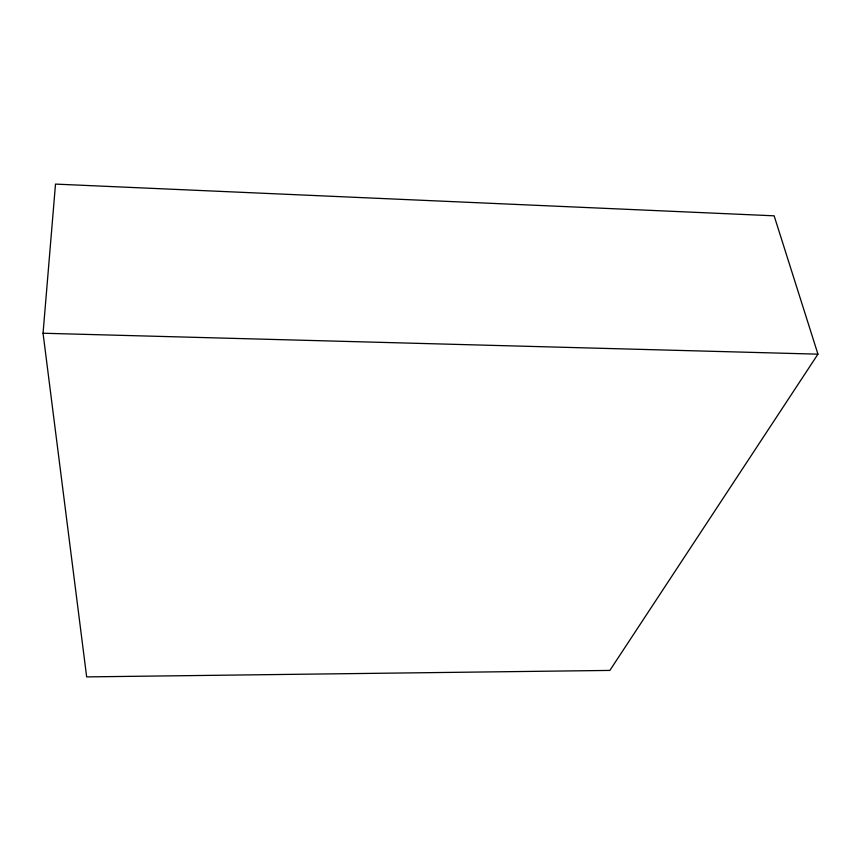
<?xml version="1.0" encoding="UTF-8"?>
<svg xmlns="http://www.w3.org/2000/svg" width="861" height="861" viewBox="0 0 861 861"><rect width="100%" height="100%" fill="white"/><g stroke="black" fill="none" stroke-linecap="round" stroke-linejoin="round"><path stroke-width="1.29" d="M43.05 333.239L55.502 184.103L774.136 215.82L817.95 354.162L609.857 670.418L86.66 676.897L43.05 333.239L817.95 354.162"/></g></svg>
